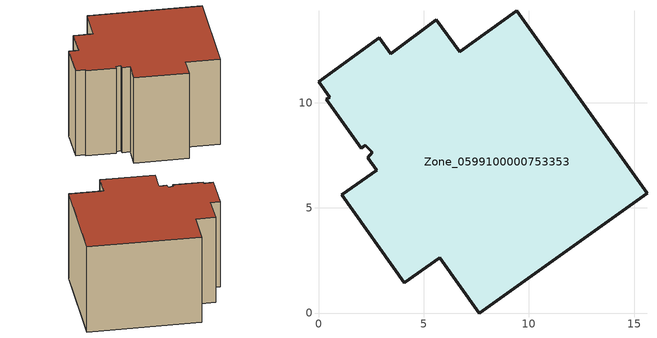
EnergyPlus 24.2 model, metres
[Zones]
Zone_0599100000753353
 floor ground (C_G): 2.88,13.08 3.43,12.34 5.6,13.94 6.72,12.43 9.43,14.36 15.62,5.7 7.63,0 5.76,2.63 4.07,1.43 1.09,5.62 2.76,6.8 2.35,7.37 2.55,7.64 2.21,7.99 2.03,7.82 0.36,10.15 0.52,10.27 0,11 z0
 wall outside (C_F): 6.72,12.43 5.6,13.94 3.43,12.34 2.88,13.08 0,11 0.52,10.27 0.36,10.15 2.03,7.82 2.21,7.99 2.55,7.64 2.35,7.37 2.76,6.8 1.09,5.62 4.07,1.43 5.76,2.63 7.63,0 15.62,5.7 9.43,14.36 6.72,12.43 z0:8.99
 roof outside (C_R): 2.35,7.37 2.76,6.8 1.09,5.62 4.07,1.43 5.76,2.63 7.63,0 15.62,5.7 9.43,14.36 6.72,12.43 5.6,13.94 3.43,12.34 2.88,13.08 0,11 0.52,10.27 0.36,10.15 2.03,7.82 2.21,7.99 2.55,7.64 z8.99
[BUILDING]
Pand.0599100000753353: North Axis=0; Terrain=City; Loads Convergence Tolerance Value=0.04; Temperature Convergence Tolerance Value=0.4; Solar Distribution=FullExterior; Maximum Number of Warmup Days=25; Minimum Number of Warmup Days=1
[Site:Location]
Rotterdam.The.Hague.AP_ZH_NLD Design_Conditions: Latitude=51.96; Longitude=4.45; Time Zone=1; Elevation=-4.5
[SITE:GROUNDTEMPERATURE:BUILDINGSURFACE]
18, 18, 18, 18, 18, 18, 18, 18, 18, 18, 18, 18
[MATERIAL] Thermal Absorptance=0.9; Solar Absorptance=0.7; Visible Absorptance=0.7
Name | Roughness | Thickness | Conductivity | Density | Specific Heat
G.TC.2006-2014 | MediumSmooth | 0.15 | 0.06 | 540 | 1210
F.TC.2006-2014 | Rough | 0.3 | 0.12 | 1920 | 840
R.TC.2006-2014 | MediumRough | 0.2 | 0.08 | 1500 | 1000
[CONSTRUCTION]
C_G: G.TC.2006-2014
C_F: F.TC.2006-2014
C_R: R.TC.2006-2014
[ZONE]
Zone_0599100000753353: Type=1; Multiplier=1; Ceiling Height=Autocalculate; Volume=Autocalculate; Floor Area=autocalculate; Part of Total Floor Area=Yes
[ZONEINFILTRATION:DESIGNFLOWRATE]
Infil_Zone_0599100000753353: Zone or ZoneList or Space or SpaceList=Zone_0599100000753353; Schedule=AlwaysOn; Design Flow Rate Calculation Method=Flow/Area; Flow Rate per Floor Area=0.0015; Constant Term Coefficient=1; Temperature Term Coefficient=0; Velocity Term Coefficient=0; Velocity Squared Term Coefficient=0
[HVACTEMPLATE:ZONE:IDEALLOADSAIRSYSTEM]
Zone_0599100000753353: Maximum Heating Supply Air Temperature=50; Minimum Cooling Supply Air Temperature=13; Maximum Heating Supply Air Humidity Ratio=0.0156; Minimum Cooling Supply Air Humidity Ratio=0.0077; Heating Limit=NoLimit; Cooling Limit=NoLimit; Dehumidification Control Type=ConstantSensibleHeatRatio; Cooling Sensible Heat Ratio=0.7; Dehumidification Setpoint=60; Humidification Control Type=None; Humidification Setpoint=30; Outdoor Air Method=None; Outdoor Air Flow Rate per Person=0.00944; Outdoor Air Flow Rate per Zone Floor Area=0; Outdoor Air Flow Rate per Zone=0; Demand Controlled Ventilation Type=None; Outdoor Air Economizer Type=NoEconomizer; Heat Recovery Type=None; Sensible Heat Recovery Effectiveness=0.7; Latent Heat Recovery Effectiveness=0.65
[ZONECONTROL:THERMOSTAT]
ThermostatControl_Zone_0599100000753353: Zone or ZoneList=Zone_0599100000753353; Control Type Schedule=DualSetpointControlType; Control 1=Thermostat_Zone_0599100000753353; Temperature Difference Between Cutout And Setpoint=0
[THERMOSTATSETPOINT:DUALSETPOINT]
Thermostat_Zone_0599100000753353: Heating Setpoint Temperature Schedule=HeatingSetpoint_Zone_0599100000753353; Cooling Setpoint Temperature Schedule=CoolingSetpoint_Zone_0599100000753353
[SCHEDULE:COMPACT]
HeatingSetpoint_Zone_0599100000753353: Through: 12/31, For: AllDays, Until: 24:00, 21
CoolingSetpoint_Zone_0599100000753353: Through: 12/31, For: AllDays, Until: 24:00, 24
DualSetpointControlType: Through: 12/31, For: AllDays, Until: 24:00, 4
AlwaysOn: Through: 12/31, For: AllDays, Until: 24:00, 1
